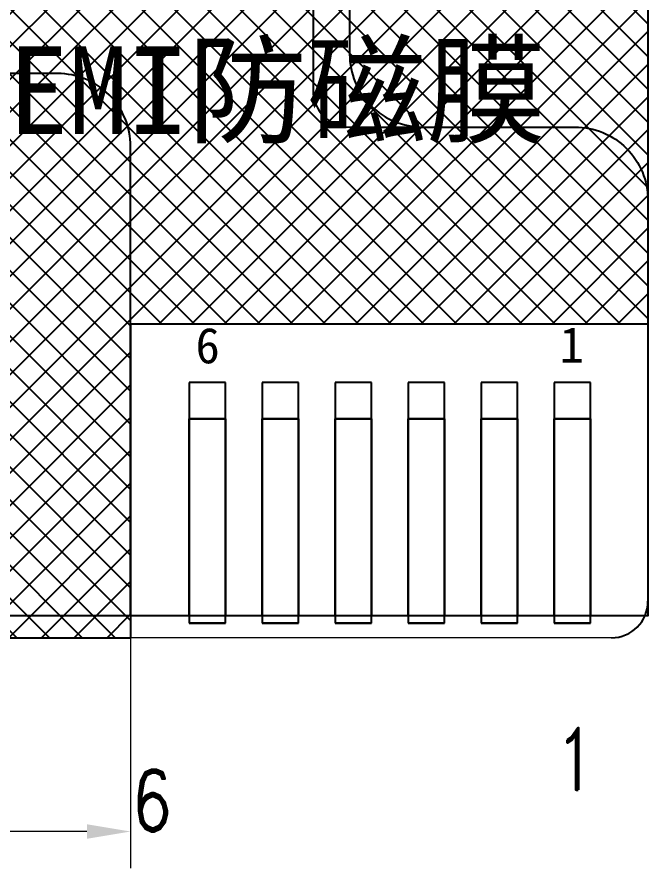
# Model space of a CAD drawing. Header units: inches. Extents: x 4290 to 4597, y -1782 to -1574.
# Drawn here: x 4380.85 to 4389.49, y -1693.68 to -1682.02 of the extents above; entities that cross this region are included whole.
import ezdxf

# ---------------------------------------------------------------- set-up
doc = ezdxf.new("R2010")
doc.units = ezdxf.units.IN
doc.header["$LTSCALE"] = 0.2
doc.header["$MEASUREMENT"] = 0
doc.layers.add('BLU', color=2, linetype='Continuous', lineweight=5)
doc.layers.add('dim', color=82, linetype='Continuous', lineweight=9)
doc.layers.add('DWG', color=7, linetype='Continuous')
doc.layers.add('FPC', color=5, linetype='Continuous')
doc.styles.add('RD', font='ROMAND.shx', dxfattribs={"width": 0.8})
doc.styles.add('宋体', font='')
doc.styles.add('样式 1', font='', dxfattribs={"width": 0.75})
doc.styles.get('宋体').set_extended_font_data('SimSun')
doc.styles.get('样式 1').set_extended_font_data('SimSun')
doc.dimstyles.new('ISO-25$0', dxfattribs={"dimscale": 0, "dimtxt": 1, "dimasz": 0.6, "dimexe": 0.5, "dimexo": 0.3, "dimgap": 0.2, "dimtad": 1, "dimrnd": 0.0005, "dimdsep": 46, "dimtxsty": '样式 1', "dimcen": 2.5, "dimclrd": 3, "dimclre": 3, "dimclrt": 3, "dimazin": 0, "dimtfac": 1, "dimtmove": 0, "dimatfit": 3, "dimfxl": 1, "dimlwd": 9, "dimlwe": 9, "dimarcsym": 0})
doc.dimstyles.new('STANDARD$0', dxfattribs={"dimtxt": 2, "dimasz": 2, "dimexe": 0.2, "dimexo": 0.2, "dimgap": 1, "dimtad": 1, "dimdec": 1, "dimzin": 0, "dimdsep": 46, "dimtxsty": 'Standard', "dimcen": 0, "dimclrd": 256, "dimclre": 256, "dimclrt": 7, "dimadec": 0, "dimazin": 0, "dimtfac": 1, "dimtdec": 1, "dimtofl": 0, "dimtmove": 0, "dimatfit": 0, "dimfxl": 1, "dimtolj": 1, "dimtzin": 0, "dimarcsym": 0})

# ---------------------------------------------------------------- blocks, each defined once
blk = doc.blocks.new('*D57')
at = {"layer": 'Defpoints', "color": 0, "transparency": 16777216}
for p in [(4384.011, -1676.261), (4361.236, -1690.227), (4386.204, -1690.227)]:
    blk.add_point(p, dxfattribs=at)
at = {"layer": 'dim', "color": 7, "lineweight": -2, "transparency": 16777216}
for p, q in [((4383.861, -1676.261), (4361.236, -1676.261)), ((4361.236, -1677.561), (4361.236, -1688.927)), ((4386.054, -1690.227), (4361.236, -1690.227))]:
    blk.add_line(p, q, dxfattribs=at)
at = {"layer": 'dim', "color": 7, "transparency": 16777216}
for points in [[(4361.02, -1677.561), (4361.453, -1677.561), (4361.236, -1676.261)], [(4361.02, -1688.927), (4361.453, -1688.927), (4361.236, -1690.227)]]:
    blk.add_solid(points, dxfattribs=at)
at = {"layer": 'dim', "color": 7, "transparency": 16777216, "insert": (4360.336, -1683.244), "char_height": 1.3, "attachment_point": 5, "rotation": 90, "style": '宋体'}
blk.add_mtext('\\A1;13.97', dxfattribs=at)
blk = doc.blocks.new('*D58')
at = {"layer": 'Defpoints', "color": 0, "transparency": 16777216}
for p in [(4371.357, -1656.589), (4382.404, -1687.011), (4371.357, -1693.182)]:
    blk.add_point(p, dxfattribs=at)
at = {"layer": 'dim', "color": 3, "lineweight": 9, "transparency": 16777216}
for p, q in [((4371.357, -1656.889), (4371.357, -1693.682)), ((4382.404, -1687.311), (4382.404, -1693.682)), ((4381.804, -1693.182), (4371.957, -1693.182))]:
    blk.add_line(p, q, dxfattribs=at)
at = {"layer": 'dim', "color": 3, "transparency": 16777216}
for points in [[(4371.957, -1693.082), (4371.957, -1693.282), (4371.357, -1693.182)], [(4381.804, -1693.082), (4381.804, -1693.282), (4382.404, -1693.182)]]:
    blk.add_solid(points, dxfattribs=at)
at = {"layer": 'dim', "color": 3, "transparency": 16777216, "insert": (4376.88, -1692.443), "char_height": 1, "attachment_point": 5, "style": '样式 1'}
blk.add_mtext('11.05±0.5', dxfattribs=at)

msp = doc.modelspace()

# ---------------------------------------------------------------- hatches: boundary and pattern name
h = msp.add_hatch()
h.set_pattern_fill('ANSI37', color=5, scale=0.1, style=0)
h.set_pattern_definition([(45, (3064.9562, -2102.44152), (-0.2245064, 0.2245064), []), (135, (3064.9562, -2102.44152), (-0.2245064, -0.2245064), [])])
edge = h.paths.add_edge_path()
edge.add_line((4378.137, -1676.492), (4386.49, -1676.492))
edge.add_line((4386.49, -1676.492), (4386.49, -1680.442))
edge.add_line((4386.49, -1680.442), (4389.49, -1680.442))
edge.add_line((4389.49, -1680.442), (4389.49, -1686.227))
edge.add_line((4389.49, -1686.227), (4382.404, -1686.227))
edge.add_line((4382.404, -1686.227), (4382.404, -1690.527))
edge.add_line((4382.404, -1690.527), (4374.174, -1690.527))
edge.add_line((4374.174, -1690.527), (4370.889, -1690.527))
edge.add_line((4370.889, -1690.527), (4364.466, -1690.527))
edge.add_line((4364.466, -1690.527), (4364.466, -1684.027))
edge.add_line((4364.466, -1684.027), (4370.889, -1684.027))
edge.add_line((4370.889, -1684.027), (4374.174, -1684.027))
edge.add_line((4374.174, -1684.027), (4380.137, -1684.027))
edge.add_arc((4380.137, -1683.527), 0.5, 270, 360)
edge.add_line((4380.637, -1683.527), (4380.637, -1680.802))
edge.add_arc((4380.137, -1680.802), 0.5, 0, 90)
edge.add_line((4380.137, -1680.302), (4377.496, -1680.302))
edge.add_arc((4377.496, -1679.802), 0.5, 180.0016, 270, ccw=False)
edge.add_line((4376.996, -1679.802), (4376.996, -1676.992))
edge.add_arc((4377.496, -1676.992), 0.5, 90, 180.0016, ccw=False)
edge.add_line((4377.496, -1676.492), (4378.137, -1676.492))
h.paths.add_polyline_path([(4380.2, -1682.121), (4388.395, -1682.121), (4388.395, -1684.289), (4380.2, -1684.289)], flags=25)

# ---------------------------------------------------------------- linework, layer by layer
for p, q in [((4383.704, -1687.027), (4383.204, -1687.027)), ((4383.204, -1687.027), (4383.204, -1690.327)), ((4383.704, -1690.327), (4383.704, -1687.027)), ((4384.704, -1687.027), (4384.204, -1687.027)), ((4384.204, -1687.027), (4384.204, -1690.327)), ((4384.704, -1690.327), (4384.704, -1687.027)), ((4385.704, -1687.027), (4385.204, -1687.027)), ((4385.204, -1687.027), (4385.204, -1690.327)), ((4385.704, -1690.327), (4385.704, -1687.027)), ((4386.704, -1687.027), (4386.204, -1687.027)), ((4386.204, -1687.027), (4386.204, -1690.327)), ((4386.704, -1690.327), (4386.704, -1687.027)), ((4387.704, -1687.027), (4387.204, -1687.027)), ((4387.204, -1687.027), (4387.204, -1690.327)), ((4387.704, -1690.327), (4387.704, -1687.027)), ((4388.704, -1687.027), (4388.204, -1687.027)), ((4388.204, -1687.027), (4388.204, -1690.327)), ((4388.704, -1690.327), (4388.704, -1687.027)), ((4383.204, -1690.327), (4383.704, -1690.327)), ((4383.704, -1690.327), (4383.204, -1690.327)), ((4384.204, -1690.327), (4384.704, -1690.327)), ((4384.704, -1690.327), (4384.204, -1690.327)), ((4385.204, -1690.327), (4385.704, -1690.327)), ((4385.704, -1690.327), (4385.204, -1690.327)), ((4386.204, -1690.327), (4386.704, -1690.327)), ((4386.704, -1690.327), (4386.204, -1690.327)), ((4387.204, -1690.327), (4387.704, -1690.327)), ((4387.704, -1690.327), (4387.204, -1690.327)), ((4388.204, -1690.327), (4388.704, -1690.327)), ((4388.704, -1690.327), (4388.204, -1690.327))]:
    msp.add_line(p, q)
at = {"color": 30}
msp.add_line((4374.174, -1690.527), (4382.404, -1690.527), dxfattribs=at)
msp.add_arc((4388.99, -1690.027), 0.5, 270, 0, dxfattribs=at)
at = {"layer": 'DWG', "color": 30, "lineweight": 0}
msp.add_line((4388.99, -1690.527), (4382.404, -1690.527), dxfattribs=at)
at = {"layer": 'FPC', "color": 30}
msp.add_line((4389.49, -1680.442), (4389.49, -1686.227), dxfattribs=at)
at = {"layer": 'FPC', "color": 7}
for p, q in [((4389.49, -1686.227), (4382.404, -1686.227)), ((4382.404, -1686.227), (4382.404, -1690.527))]:
    msp.add_line(p, q, dxfattribs=at)
at = {"layer": 'FPC'}
msp.add_line((4389.49, -1686.227), (4389.49, -1690.027), dxfattribs=at)
at = {"layer": 'FPC', "color": 2}
msp.add_lwpolyline([(4378.686, -1672.009), (4387.984, -1672.009, -0.414214), (4388.284, -1672.309), (4388.284, -1672.514, -0.414214), (4386.784, -1674.014), (4385.404, -1674.014, 0.414214), (4384.904, -1674.514), (4384.904, -1683.027, 0.414214), (4385.404, -1683.527), (4388.49, -1683.527, -0.414214), (4389.49, -1684.527), (4389.49, -1690.227), (4382.404, -1690.227), (4382.404, -1683.794, 0.414214), (4381.404, -1682.794), (4374.547, -1682.794, -0.414214)], format="xyb", dxfattribs=at)
at = {"layer": 'FPC'}
msp.add_lwpolyline([(4378.686, -1672.389), (4387.984, -1672.389, -0.414214), (4388.284, -1672.689), (4388.284, -1674.294, -0.414214), (4387.984, -1674.594), (4385.704, -1674.594, 0.414214), (4385.404, -1674.894), (4385.404, -1682.527, 0.414214), (4386.404, -1683.527), (4388.49, -1683.527, -0.414214), (4389.49, -1684.527), (4389.49, -1690.227), (4382.404, -1690.227), (4382.404, -1683.794, 0.414214), (4381.404, -1682.794), (4374.547, -1682.794, -0.414214)], format="xyb", dxfattribs=at)
at = {"layer": 'FPC', "color": 2}
for points in [[(4383.704, -1690.227), (4383.704, -1687.527), (4383.204, -1687.527), (4383.204, -1690.227)], [(4384.704, -1690.227), (4384.704, -1687.527), (4384.204, -1687.527), (4384.204, -1690.227)], [(4385.704, -1690.227), (4385.704, -1687.527), (4385.204, -1687.527), (4385.204, -1690.227)], [(4386.704, -1690.227), (4386.704, -1687.527), (4386.204, -1687.527), (4386.204, -1690.227)], [(4387.704, -1690.227), (4387.704, -1687.527), (4387.204, -1687.527), (4387.204, -1690.227)], [(4388.704, -1690.227), (4388.704, -1687.527), (4388.204, -1687.527), (4388.204, -1690.227)]]:
    msp.add_lwpolyline(points, dxfattribs=at)
at = {"layer": 'FPC'}
for points in [[(4383.204, -1690.227), (4383.204, -1687.527), (4383.704, -1687.527), (4383.704, -1690.227)], [(4384.204, -1690.227), (4384.204, -1687.527), (4384.704, -1687.527), (4384.704, -1690.227)], [(4385.204, -1690.227), (4385.204, -1687.527), (4385.704, -1687.527), (4385.704, -1690.227)], [(4386.204, -1690.227), (4386.204, -1687.527), (4386.704, -1687.527), (4386.704, -1690.227)], [(4387.204, -1690.227), (4387.204, -1687.527), (4387.704, -1687.527), (4387.704, -1690.227)], [(4388.204, -1690.227), (4388.204, -1687.527), (4388.704, -1687.527), (4388.704, -1690.227)]]:
    msp.add_lwpolyline(points, dxfattribs=at)

# ---------------------------------------------------------------- texts
at = {"layer": 'BLU', "color": 7, "lineweight": 5, "style": '宋体'}
for s, p in [('6', (4383.293, -1686.765)), ('1', (4388.281, -1686.756))]:
    msp.add_text(s, height=0.488, rotation=360, dxfattribs=at).set_placement(p)
at = {"layer": 'FPC', "color": 7, "style": 'RD', "width": 0.8}
for s, p in [('1', (4388.216, -1692.61)), ('6', (4382.404, -1693.182))]:
    msp.add_text(s, height=0.847, dxfattribs=at).set_placement(p)
at = {"layer": 'FPC', "color": 6, "insert": (4388.095, -1682.421), "char_height": 1.2, "width": 7.75466, "attachment_point": 3, "style": '宋体'}
msp.add_mtext('EMI防磁膜', dxfattribs=at)

# ---------------------------------------------------------------- dimensions: what is measured, and where the dimension line sits
at = {"layer": 'dim'}
dim = msp.add_linear_dim(base=(4371.357, -1693.182), p1=(4382.404, -1687.011), p2=(4371.357, -1656.589), dimstyle='ISO-25$0', override={"dimscale": 1, "dimgap": 0.2, "dimtol": 1, "dimlim": 0, "dimtp": 0.5, "dimtm": 0.5}, dxfattribs=at)
dim.commit()
dim.dimension.update_dxf_attribs({"geometry": '*D58', "text_midpoint": (4376.88, -1692.443)})
at = {"layer": 'dim', "color": 7}
dim = msp.add_linear_dim(base=(4361.236, -1690.227), p1=(4384.011, -1676.261), p2=(4386.204, -1690.227), angle=90, dimstyle='STANDARD$0', override={"dimscale": 0.5, "dimtxt": 2.6, "dimasz": 2.6, "dimexe": 0, "dimexo": 0.3, "dimgap": 0.5, "dimtoh": 1, "dimdec": 2, "dimtxsty": '宋体', "dimclrd": 7, "dimclre": 7, "dimadec": 1, "dimtdec": 2, "dimatfit": 3}, dxfattribs=at)
dim.commit()
dim.dimension.update_dxf_attribs({"geometry": '*D57', "text_midpoint": (4360.336, -1683.244)})

doc.saveas('drawing.dxf')
